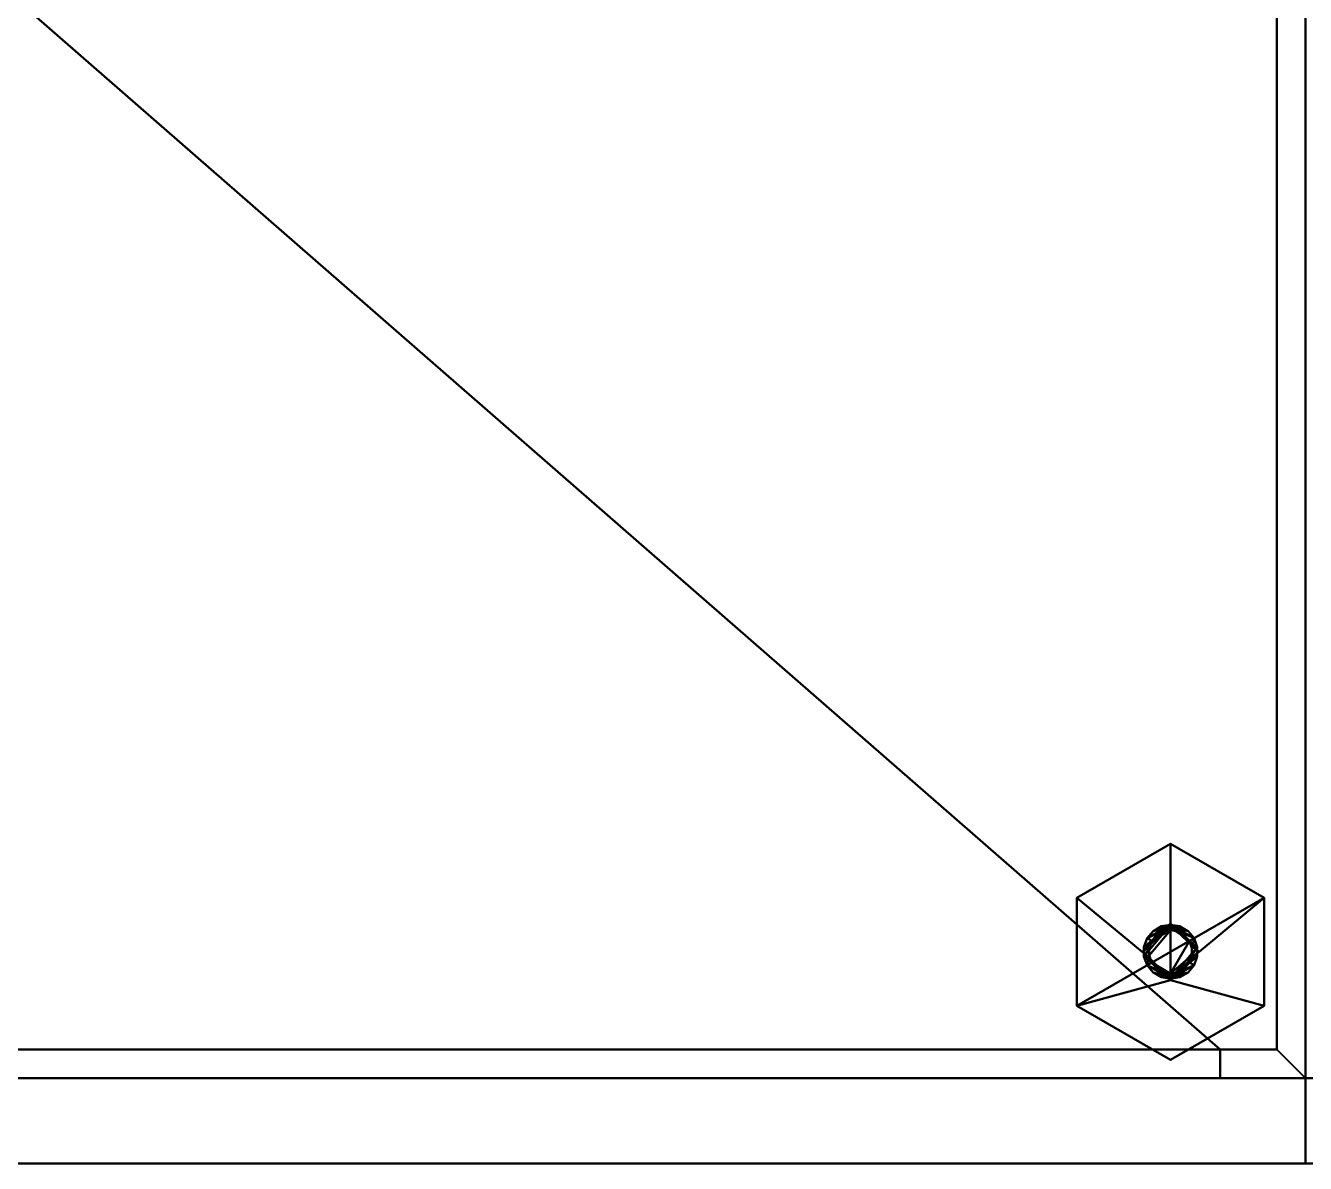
# Model space of a CAD drawing. Header units: millimetres. Extents: x -225 to 2025, y -202 to 200.
# Drawn here: x 1350 to 1575, y -200 to 0 of the extents above; entities that cross this region are included whole.
import ezdxf

# ---------------------------------------------------------------- set-up
doc = ezdxf.new("R2010")
doc.units = ezdxf.units.MM
doc.layers.add('I-FURN-PNLS', color=7, linetype='Continuous', lineweight=40)

msp = doc.modelspace()

# ---------------------------------------------------------------- meshes
at = {"layer": 'I-FURN-PNLS', "color": 7, "true_color": 0xf5f5f3}
mesh = msp.add_polyface(dxfattribs=at)
corners = [(1125, 200, 1799.81), (1125, -185, 1799.81), (1140, -185, 1799.81), (1140, -180, 1799.81), (1130, -180, 1799.81), (1130, 195, 1799.81), (1570, 195, 1799.81), (1570, -180, 1799.81), (1560, -180, 1799.81), (1560, -185, 1799.81), (1575, -185, 1799.81), (1575, 200, 1799.81)]
mesh.append_faces([[corners[k] for k in face] for face in [(4, 1, 2, 3)]], dxfattribs={"vtx0": -1, "color": 7})
mesh.append_faces([[corners[k] for k in face] for face in [(0, 5, 6, 11), (11, 6, 7, 10)]], dxfattribs={"vtx0": -1, "vtx2": -1, "color": 7})
mesh.append_faces([[corners[k] for k in face] for face in [(9, 10, 7, 8)]], dxfattribs={"vtx1": -1, "color": 7})
mesh.append_faces([[corners[k] for k in face] for face in [(4, 5, 0, 1)]], dxfattribs={"vtx1": -1, "vtx3": -1, "color": 7})
mesh = msp.add_polyface(dxfattribs=at)
corners = [(1125, 200, 15), (1575, 200, 15), (1575, -185, 15), (1560, -185, 15), (1560, -180, 15), (1570, -180, 15), (1570, 195, 15), (1130, 195, 15), (1130, -180, 15), (1140, -180, 15), (1140, -185, 15), (1125, -185, 15)]
mesh.append_faces([[corners[k] for k in face] for face in [(5, 2, 3, 4)]], dxfattribs={"vtx0": -1, "color": 7})
mesh.append_faces([[corners[k] for k in face] for face in [(2, 5, 6, 1)]], dxfattribs={"vtx0": -1, "vtx2": -1, "color": 7})
mesh.append_faces([[corners[k] for k in face] for face in [(10, 11, 8, 9)]], dxfattribs={"vtx1": -1, "color": 7})
mesh.append_faces([[corners[k] for k in face] for face in [(7, 8, 11, 0), (6, 7, 0, 1)]], dxfattribs={"vtx1": -1, "vtx3": -1, "color": 7})
mesh = msp.add_polyface(dxfattribs=at)
corners = [(1575, 200, 1799.81), (1575, -185, 1799.81), (1575, -185, 15), (1575, 200, 15)]
mesh.append_faces([[corners[k] for k in face] for face in [(0, 1, 2, 3)]], dxfattribs={"color": 7})
mesh = msp.add_polyface(dxfattribs=at)
corners = [(1570, 195, 35), (1130, 195, 35), (1130, -180, 35), (1140, -180, 35), (1140, -185, 35), (1560, -185, 35), (1560, -180, 35), (1570, -180, 35)]
mesh.append_faces([[corners[k] for k in face] for face in [(5, 6, 3, 4)]], dxfattribs={"vtx1": -1, "color": 7})
mesh.append_faces([[corners[k] for k in face] for face in [(1, 2, 3, 6)]], dxfattribs={"vtx2": -1, "vtx3": -1, "color": 7})
mesh.append_faces([[corners[k] for k in face] for face in [(6, 7, 0, 1)]], dxfattribs={"vtx3": -1, "color": 7})
mesh = msp.add_polyface(dxfattribs=at)
corners = [(1570, 195, 15), (1570, -180, 15), (1560, -180, 15), (1560, -185, 15), (1140, -185, 15), (1140, -180, 15), (1130, -180, 15), (1130, 195, 15)]
mesh.append_faces([[corners[k] for k in face] for face in [(4, 5, 2, 3)]], dxfattribs={"vtx1": -1, "color": 7})
mesh.append_faces([[corners[k] for k in face] for face in [(0, 1, 2, 5)]], dxfattribs={"vtx2": -1, "vtx3": -1, "color": 7})
mesh.append_faces([[corners[k] for k in face] for face in [(5, 6, 7, 0)]], dxfattribs={"vtx3": -1, "color": 7})
mesh = msp.add_polyface(dxfattribs=at)
corners = [(1570, 195, 1799.81), (1130, 195, 1799.81), (1130, -180, 1799.81), (1140, -180, 1799.81), (1140, -185, 1799.81), (1560, -185, 1799.81), (1560, -180, 1799.81), (1570, -180, 1799.81)]
mesh.append_faces([[corners[k] for k in face] for face in [(5, 6, 3, 4)]], dxfattribs={"vtx1": -1, "color": 7})
mesh.append_faces([[corners[k] for k in face] for face in [(1, 2, 3, 6)]], dxfattribs={"vtx2": -1, "vtx3": -1, "color": 7})
mesh.append_faces([[corners[k] for k in face] for face in [(6, 7, 0, 1)]], dxfattribs={"vtx3": -1, "color": 7})
mesh = msp.add_polyface(dxfattribs=at)
corners = [(1570, 195, 1789.81), (1570, -180, 1789.81), (1560, -180, 1789.81), (1560, -185, 1789.81), (1140, -185, 1789.81), (1140, -180, 1789.81), (1130, -180, 1789.81), (1130, 195, 1789.81)]
mesh.append_faces([[corners[k] for k in face] for face in [(4, 5, 2, 3)]], dxfattribs={"vtx1": -1, "color": 7})
mesh.append_faces([[corners[k] for k in face] for face in [(0, 1, 2, 5)]], dxfattribs={"vtx2": -1, "vtx3": -1, "color": 7})
mesh.append_faces([[corners[k] for k in face] for face in [(5, 6, 7, 0)]], dxfattribs={"vtx3": -1, "color": 7})
mesh = msp.add_polyface(dxfattribs=at)
corners = [(1570, 195, 1349.81), (1130, 195, 1349.81), (1130, -180, 1349.81), (1140, -180, 1349.81), (1140, -185, 1349.81), (1560, -185, 1349.81), (1560, -180, 1349.81), (1570, -180, 1349.81)]
mesh.append_faces([[corners[k] for k in face] for face in [(5, 6, 3, 4)]], dxfattribs={"vtx1": -1, "color": 7})
mesh.append_faces([[corners[k] for k in face] for face in [(1, 2, 3, 6)]], dxfattribs={"vtx2": -1, "vtx3": -1, "color": 7})
mesh.append_faces([[corners[k] for k in face] for face in [(6, 7, 0, 1)]], dxfattribs={"vtx3": -1, "color": 7})
mesh = msp.add_polyface(dxfattribs=at)
corners = [(1570, 195, 1339.81), (1570, -180, 1339.81), (1560, -180, 1339.81), (1560, -185, 1339.81), (1140, -185, 1339.81), (1140, -180, 1339.81), (1130, -180, 1339.81), (1130, 195, 1339.81)]
mesh.append_faces([[corners[k] for k in face] for face in [(4, 5, 2, 3)]], dxfattribs={"vtx1": -1, "color": 7})
mesh.append_faces([[corners[k] for k in face] for face in [(0, 1, 2, 5)]], dxfattribs={"vtx2": -1, "vtx3": -1, "color": 7})
mesh.append_faces([[corners[k] for k in face] for face in [(5, 6, 7, 0)]], dxfattribs={"vtx3": -1, "color": 7})
mesh = msp.add_polyface(dxfattribs=at)
corners = [(1570, 195, 899.81), (1130, 195, 899.81), (1130, -180, 899.81), (1140, -180, 899.81), (1140, -185, 899.81), (1560, -185, 899.81), (1560, -180, 899.81), (1570, -180, 899.81)]
mesh.append_faces([[corners[k] for k in face] for face in [(5, 6, 3, 4)]], dxfattribs={"vtx1": -1, "color": 7})
mesh.append_faces([[corners[k] for k in face] for face in [(1, 2, 3, 6)]], dxfattribs={"vtx2": -1, "vtx3": -1, "color": 7})
mesh.append_faces([[corners[k] for k in face] for face in [(6, 7, 0, 1)]], dxfattribs={"vtx3": -1, "color": 7})
mesh = msp.add_polyface(dxfattribs=at)
corners = [(1570, 195, 889.81), (1570, -180, 889.81), (1560, -180, 889.81), (1560, -185, 889.81), (1140, -185, 889.81), (1140, -180, 889.81), (1130, -180, 889.81), (1130, 195, 889.81)]
mesh.append_faces([[corners[k] for k in face] for face in [(4, 5, 2, 3)]], dxfattribs={"vtx1": -1, "color": 7})
mesh.append_faces([[corners[k] for k in face] for face in [(0, 1, 2, 5)]], dxfattribs={"vtx2": -1, "vtx3": -1, "color": 7})
mesh.append_faces([[corners[k] for k in face] for face in [(5, 6, 7, 0)]], dxfattribs={"vtx3": -1, "color": 7})
mesh = msp.add_polyface(dxfattribs=at)
corners = [(1570, 195, 449.81), (1130, 195, 449.81), (1130, -180, 449.81), (1140, -180, 449.81), (1140, -185, 449.81), (1560, -185, 449.81), (1560, -180, 449.81), (1570, -180, 449.81)]
mesh.append_faces([[corners[k] for k in face] for face in [(5, 6, 3, 4)]], dxfattribs={"vtx1": -1, "color": 7})
mesh.append_faces([[corners[k] for k in face] for face in [(1, 2, 3, 6)]], dxfattribs={"vtx2": -1, "vtx3": -1, "color": 7})
mesh.append_faces([[corners[k] for k in face] for face in [(6, 7, 0, 1)]], dxfattribs={"vtx3": -1, "color": 7})
mesh = msp.add_polyface(dxfattribs=at)
corners = [(1570, 195, 439.81), (1570, -180, 439.81), (1560, -180, 439.81), (1560, -185, 439.81), (1140, -185, 439.81), (1140, -180, 439.81), (1130, -180, 439.81), (1130, 195, 439.81)]
mesh.append_faces([[corners[k] for k in face] for face in [(4, 5, 2, 3)]], dxfattribs={"vtx1": -1, "color": 7})
mesh.append_faces([[corners[k] for k in face] for face in [(0, 1, 2, 5)]], dxfattribs={"vtx2": -1, "vtx3": -1, "color": 7})
mesh.append_faces([[corners[k] for k in face] for face in [(5, 6, 7, 0)]], dxfattribs={"vtx3": -1, "color": 7})
mesh = msp.add_polyface(dxfattribs=at)
corners = [(1570, -180, 1799.81), (1570, 195, 1799.81), (1570, 195, 15), (1570, -180, 15)]
mesh.append_faces([[corners[k] for k in face] for face in [(3, 0, 1, 2)]], dxfattribs={"color": 7})
mesh = msp.add_polyface(dxfattribs=at)
corners = [(1570, 195, 35), (1570, -180, 35), (1570, -180, 15), (1570, 195, 15)]
mesh.append_faces([[corners[k] for k in face] for face in [(0, 1, 2, 3)]], dxfattribs={"color": 7})
mesh = msp.add_polyface(dxfattribs=at)
corners = [(1570, 195, 1799.81), (1570, -180, 1799.81), (1570, -180, 1789.81), (1570, 195, 1789.81)]
mesh.append_faces([[corners[k] for k in face] for face in [(0, 1, 2, 3)]], dxfattribs={"color": 7})
mesh = msp.add_polyface(dxfattribs=at)
corners = [(1570, 195, 1349.81), (1570, -180, 1349.81), (1570, -180, 1339.81), (1570, 195, 1339.81)]
mesh.append_faces([[corners[k] for k in face] for face in [(0, 1, 2, 3)]], dxfattribs={"color": 7})
mesh = msp.add_polyface(dxfattribs=at)
corners = [(1570, 195, 899.81), (1570, -180, 899.81), (1570, -180, 889.81), (1570, 195, 889.81)]
mesh.append_faces([[corners[k] for k in face] for face in [(3, 0, 1, 2)]], dxfattribs={"color": 7})
mesh = msp.add_polyface(dxfattribs=at)
corners = [(1570, 195, 449.81), (1570, -180, 449.81), (1570, -180, 439.81), (1570, 195, 439.81)]
mesh.append_faces([[corners[k] for k in face] for face in [(3, 0, 1, 2)]], dxfattribs={"color": 7})
at = {"layer": 'I-FURN-PNLS', "color": 250, "true_color": 0x191919}
mesh = msp.add_polyface(dxfattribs=at)
corners = [(1551.3, -143.8), (1534.84, -153.3), (1534.84, -153.3, 10), (1551.3, -143.8, 10)]
mesh.append_faces([[corners[k] for k in face] for face in [(0, 1, 2, 3)]], dxfattribs={"color": 250})
mesh = msp.add_polyface(dxfattribs=at)
corners = [(1567.75, -153.3, 10), (1551.3, -143.8, 10), (1534.84, -153.3, 10), (1534.84, -172.3, 10), (1551.3, -181.8, 10), (1567.75, -172.3, 10), (1551.3, -157.8, 10), (1556.3, -162.8, 10), (1551.3, -167.8, 10), (1546.3, -162.8, 10)]
mesh.append_faces([[corners[k] for k in face] for face in [(3, 8, 9, 2), (2, 9, 6, 1)]], dxfattribs={"vtx0": -1, "vtx2": -1, "color": 250})
mesh.append_faces([[corners[k] for k in face] for face in [(8, 3, 4, 5)]], dxfattribs={"vtx0": -1, "vtx3": -1, "color": 250})
mesh.append_faces([[corners[k] for k in face] for face in [(7, 8, 5, 0), (0, 1, 6, 7)]], dxfattribs={"vtx1": -1, "vtx3": -1, "color": 250})
mesh = msp.add_polyface(dxfattribs=at)
corners = [(1551.3, -143.8), (1567.75, -153.3), (1567.75, -172.3), (1551.3, -181.8), (1534.84, -172.3), (1534.84, -153.3)]
mesh.append_faces([[corners[k] for k in face] for face in [(2, 3, 4, 1), (5, 0, 1, 4)]], dxfattribs={"vtx2": -1, "color": 250})
mesh = msp.add_polyface(dxfattribs=at)
corners = [(1567.75, -153.3), (1551.3, -143.8), (1551.3, -143.8, 10), (1567.75, -153.3, 10)]
mesh.append_faces([[corners[k] for k in face] for face in [(0, 1, 2, 3)]], dxfattribs={"color": 250})
mesh = msp.add_polyface(dxfattribs=at)
corners = [(1534.84, -153.3), (1534.84, -172.3), (1534.84, -172.3, 10), (1534.84, -153.3, 10)]
mesh.append_faces([[corners[k] for k in face] for face in [(0, 1, 2, 3)]], dxfattribs={"color": 250})
mesh = msp.add_polyface(dxfattribs=at)
corners = [(1567.75, -172.3), (1567.75, -153.3), (1567.75, -153.3, 10), (1567.75, -172.3, 10)]
mesh.append_faces([[corners[k] for k in face] for face in [(1, 2, 3, 0)]], dxfattribs={"color": 250})
mesh = msp.add_polyface(dxfattribs=at)
corners = [(1551.3, -167.8, 15), (1546.3, -162.8, 15), (1551.3, -157.8, 15), (1551.3, -157.8, 13.75), (1551.3, -157.8, 12.5), (1551.3, -157.8, 11.25), (1551.3, -157.8, 10), (1546.3, -162.8, 10), (1551.3, -167.8, 10), (1551.3, -167.8, 11.25), (1551.3, -167.8, 12.5), (1551.3, -167.8, 13.75)]
mesh.append_faces([[corners[k] for k in face] for face in [(1, 10, 11, 0)]], dxfattribs={"vtx0": -1, "color": 250})
mesh.append_faces([[corners[k] for k in face] for face in [(4, 7, 10), (10, 1, 4)]], dxfattribs={"vtx0": -1, "vtx1": -1, "vtx2": -1, "color": 250})
mesh.append_faces([[corners[k] for k in face] for face in [(5, 6, 7, 4)]], dxfattribs={"vtx2": -1, "color": 250})
mesh.append_faces([[corners[k] for k in face] for face in [(7, 8, 9, 10), (1, 2, 3, 4)]], dxfattribs={"vtx3": -1, "color": 250})
mesh = msp.add_polyface(dxfattribs=at)
corners = [(1551.3, -157.8, 15), (1546.3, -162.8, 15), (1551.3, -167.8, 15), (1556.3, -162.8, 15), (1551.3, -167.56, 15), (1546.54, -162.8, 15), (1551.3, -158.04, 15), (1556.06, -162.8, 15)]
mesh.append_faces([[corners[k] for k in face] for face in [(2, 4, 5, 1), (4, 2, 3, 7)]], dxfattribs={"vtx0": -1, "vtx2": -1, "color": 250})
mesh.append_faces([[corners[k] for k in face] for face in [(6, 7, 3, 0), (0, 1, 5, 6)]], dxfattribs={"vtx1": -1, "vtx3": -1, "color": 250})
mesh = msp.add_polyface(dxfattribs=at)
corners = [(1551.3, -167.56, 34.05), (1549.67, -167.27, 34.05), (1548.24, -166.45, 34.05), (1547.17, -165.18, 34.05), (1546.61, -163.62, 34.05), (1546.61, -161.97, 34.05), (1547.18, -160.42, 34.05), (1548.24, -159.15, 34.05), (1549.67, -158.32, 34.05), (1551.3, -158.04, 34.05), (1551.3, -158.04, 29.29), (1551.3, -158.04, 24.53), (1551.3, -158.04, 19.76), (1551.3, -158.04, 15), (1546.54, -162.8, 15), (1551.3, -167.56, 15), (1551.3, -167.56, 19.76), (1551.3, -167.56, 24.53), (1551.3, -167.56, 29.29)]
mesh.append_faces([[corners[k] for k in face] for face in [(3, 18, 2), (18, 3, 17)]], dxfattribs={"vtx0": -1, "vtx1": -1, "color": 250})
mesh.append_faces([[corners[k] for k in face] for face in [(4, 11, 17), (17, 11, 14)]], dxfattribs={"vtx0": -1, "vtx1": -1, "vtx2": -1, "color": 250})
mesh.append_faces([[corners[k] for k in face] for face in [(17, 3, 4), (11, 5, 6), (10, 7, 8), (6, 10, 11), (11, 4, 5)]], dxfattribs={"vtx0": -1, "vtx2": -1, "color": 250})
mesh.append_faces([[corners[k] for k in face] for face in [(1, 2, 18), (6, 7, 10)]], dxfattribs={"vtx1": -1, "vtx2": -1, "color": 250})
mesh.append_faces([[corners[k] for k in face] for face in [(18, 0, 1), (8, 9, 10), (12, 13, 14, 11)]], dxfattribs={"vtx2": -1, "color": 250})
mesh.append_faces([[corners[k] for k in face] for face in [(14, 15, 16, 17)]], dxfattribs={"vtx3": -1, "color": 250})
mesh = msp.add_polyface(dxfattribs=at)
corners = [(1551.3, -166.61, 35), (1549.99, -166.38, 35), (1548.85, -165.72, 35), (1547.99, -164.71, 35), (1547.54, -163.46, 35), (1547.54, -162.14, 35), (1547.99, -160.89, 35), (1548.85, -159.88, 35), (1549.99, -159.21, 35), (1551.3, -158.98, 35), (1551.3, -158.75, 34.76), (1551.3, -158.51, 34.53), (1551.3, -158.27, 34.29), (1551.3, -158.04, 34.05), (1549.67, -158.32, 34.05), (1548.24, -159.15, 34.05), (1547.18, -160.42, 34.05), (1546.61, -161.97, 34.05), (1546.61, -163.62, 34.05), (1547.17, -165.18, 34.05), (1548.24, -166.45, 34.05), (1549.67, -167.27, 34.05), (1551.3, -167.56, 34.05), (1551.3, -167.32, 34.29), (1551.3, -167.09, 34.53), (1551.3, -166.85, 34.76)]
mesh.append_faces([[corners[k] for k in face] for face in [(25, 2, 24), (20, 24, 19), (21, 23, 20), (8, 10, 7), (16, 11, 15), (12, 15, 11)]], dxfattribs={"vtx0": -1, "vtx1": -1, "color": 250})
mesh.append_faces([[corners[k] for k in face] for face in [(24, 3, 19), (6, 11, 16)]], dxfattribs={"vtx0": -1, "vtx1": -1, "vtx2": -1, "color": 250})
mesh.append_faces([[corners[k] for k in face] for face in [(25, 1, 2), (24, 2, 3), (19, 3, 4), (20, 23, 24), (4, 18, 19), (11, 6, 7), (17, 5, 6), (12, 14, 15), (5, 17, 18)]], dxfattribs={"vtx0": -1, "vtx2": -1, "color": 250})
mesh.append_faces([[corners[k] for k in face] for face in [(13, 14, 12)]], dxfattribs={"vtx1": -1, "color": 250})
mesh.append_faces([[corners[k] for k in face] for face in [(4, 5, 18), (10, 11, 7), (16, 17, 6)]], dxfattribs={"vtx1": -1, "vtx2": -1, "color": 250})
mesh.append_faces([[corners[k] for k in face] for face in [(25, 0, 1), (21, 22, 23), (8, 9, 10)]], dxfattribs={"vtx2": -1, "color": 250})
mesh = msp.add_polyface(dxfattribs=at)
corners = [(1551.3, -158.98, 35), (1549.99, -159.21, 35), (1548.85, -159.88, 35), (1547.99, -160.89, 35), (1547.54, -162.14, 35), (1547.54, -163.46, 35), (1547.99, -164.71, 35), (1548.85, -165.72, 35), (1549.99, -166.38, 35), (1551.3, -166.61, 35), (1552.61, -166.38, 35), (1553.75, -165.72, 35), (1554.6, -164.71, 35), (1555.06, -163.46, 35), (1555.06, -162.14, 35), (1554.6, -160.89, 35), (1553.75, -159.87, 35), (1552.6, -159.21, 35)]
mesh.append_faces([[corners[k] for k in face] for face in [(0, 9, 15, 17)]], dxfattribs={"vtx0": -1, "vtx1": -1, "vtx2": -1, "color": 250})
mesh.append_faces([[corners[k] for k in face] for face in [(9, 13, 14, 15), (0, 3, 4, 5)]], dxfattribs={"vtx0": -1, "vtx3": -1, "color": 250})
mesh.append_faces([[corners[k] for k in face] for face in [(12, 13, 11), (16, 17, 15)]], dxfattribs={"vtx1": -1, "color": 250})
mesh.append_faces([[corners[k] for k in face] for face in [(5, 6, 9, 0)]], dxfattribs={"vtx1": -1, "vtx2": -1, "vtx3": -1, "color": 250})
mesh.append_faces([[corners[k] for k in face] for face in [(7, 8, 9, 6)]], dxfattribs={"vtx2": -1, "color": 250})
mesh.append_faces([[corners[k] for k in face] for face in [(9, 10, 11, 13)]], dxfattribs={"vtx2": -1, "vtx3": -1, "color": 250})
mesh.append_faces([[corners[k] for k in face] for face in [(0, 1, 2, 3)]], dxfattribs={"vtx3": -1, "color": 250})
mesh = msp.add_polyface(dxfattribs=at)
corners = [(1551.3, -157.8, 10), (1551.3, -157.8, 11.25), (1551.3, -157.8, 12.5), (1551.3, -157.8, 13.75), (1551.3, -157.8, 15), (1556.3, -162.8, 15), (1551.3, -167.8, 15), (1551.3, -167.8, 13.75), (1551.3, -167.8, 12.5), (1551.3, -167.8, 11.25), (1551.3, -167.8, 10), (1556.3, -162.8, 10)]
mesh.append_faces([[corners[k] for k in face] for face in [(8, 2, 5), (2, 8, 11)]], dxfattribs={"vtx0": -1, "vtx1": -1, "vtx2": -1, "color": 250})
mesh.append_faces([[corners[k] for k in face] for face in [(1, 2, 11, 0), (7, 8, 5, 6)]], dxfattribs={"vtx1": -1, "color": 250})
mesh.append_faces([[corners[k] for k in face] for face in [(3, 4, 5, 2), (9, 10, 11, 8)]], dxfattribs={"vtx2": -1, "color": 250})
mesh = msp.add_polyface(dxfattribs=at)
corners = [(1551.3, -158.04, 15), (1551.3, -158.04, 19.76), (1551.3, -158.04, 24.53), (1551.3, -158.04, 29.29), (1551.3, -158.04, 34.05), (1552.93, -158.32, 34.05), (1554.36, -159.15, 34.05), (1555.42, -160.42, 34.05), (1555.99, -161.97, 34.05), (1555.99, -163.63, 34.05), (1555.42, -165.18, 34.05), (1554.36, -166.45, 34.05), (1552.93, -167.27, 34.05), (1551.3, -167.56, 34.05), (1551.3, -167.56, 29.29), (1551.3, -167.56, 24.53), (1551.3, -167.56, 19.76), (1551.3, -167.56, 15), (1556.06, -162.8, 15)]
mesh.append_faces([[corners[k] for k in face] for face in [(14, 12, 13)]], dxfattribs={"vtx0": -1, "color": 250})
mesh.append_faces([[corners[k] for k in face] for face in [(15, 10, 14)]], dxfattribs={"vtx0": -1, "vtx1": -1, "color": 250})
mesh.append_faces([[corners[k] for k in face] for face in [(15, 2, 8), (15, 18, 2)]], dxfattribs={"vtx0": -1, "vtx1": -1, "vtx2": -1, "color": 250})
mesh.append_faces([[corners[k] for k in face] for face in [(3, 5, 6), (3, 6, 7), (2, 7, 8), (15, 9, 10), (14, 11, 12), (15, 8, 9)]], dxfattribs={"vtx0": -1, "vtx2": -1, "color": 250})
mesh.append_faces([[corners[k] for k in face] for face in [(4, 5, 3), (1, 2, 18, 0)]], dxfattribs={"vtx1": -1, "color": 250})
mesh.append_faces([[corners[k] for k in face] for face in [(2, 3, 7), (10, 11, 14)]], dxfattribs={"vtx1": -1, "vtx2": -1, "color": 250})
mesh.append_faces([[corners[k] for k in face] for face in [(16, 17, 18, 15)]], dxfattribs={"vtx2": -1, "color": 250})
mesh = msp.add_polyface(dxfattribs=at)
corners = [(1551.3, -158.04, 34.05), (1551.3, -158.27, 34.29), (1551.3, -158.51, 34.53), (1551.3, -158.75, 34.76), (1551.3, -158.98, 35), (1552.6, -159.21, 35), (1553.75, -159.87, 35), (1554.6, -160.89, 35), (1555.06, -162.14, 35), (1555.06, -163.46, 35), (1554.6, -164.71, 35), (1553.75, -165.72, 35), (1552.61, -166.38, 35), (1551.3, -166.61, 35), (1551.3, -166.85, 34.76), (1551.3, -167.09, 34.53), (1551.3, -167.32, 34.29), (1551.3, -167.56, 34.05), (1552.93, -167.27, 34.05), (1554.36, -166.45, 34.05), (1555.42, -165.18, 34.05), (1555.99, -163.63, 34.05), (1555.99, -161.97, 34.05), (1555.42, -160.42, 34.05), (1554.36, -159.15, 34.05), (1552.93, -158.32, 34.05)]
mesh.append_faces([[corners[k] for k in face] for face in [(3, 6, 2), (25, 1, 24), (12, 14, 11), (20, 15, 19), (16, 19, 15)]], dxfattribs={"vtx0": -1, "vtx1": -1, "color": 250})
mesh.append_faces([[corners[k] for k in face] for face in [(23, 2, 7), (10, 15, 20)]], dxfattribs={"vtx0": -1, "vtx1": -1, "vtx2": -1, "color": 250})
mesh.append_faces([[corners[k] for k in face] for face in [(3, 5, 6), (2, 6, 7), (23, 7, 8), (8, 22, 23), (15, 10, 11), (21, 9, 10), (16, 18, 19), (9, 21, 22)]], dxfattribs={"vtx0": -1, "vtx2": -1, "color": 250})
mesh.append_faces([[corners[k] for k in face] for face in [(4, 5, 3), (0, 1, 25), (17, 18, 16)]], dxfattribs={"vtx1": -1, "color": 250})
mesh.append_faces([[corners[k] for k in face] for face in [(1, 2, 24), (23, 24, 2), (8, 9, 22), (14, 15, 11), (20, 21, 10)]], dxfattribs={"vtx1": -1, "vtx2": -1, "color": 250})
mesh.append_faces([[corners[k] for k in face] for face in [(12, 13, 14)]], dxfattribs={"vtx2": -1, "color": 250})
mesh = msp.add_polyface(dxfattribs=at)
corners = [(1534.84, -172.3), (1551.3, -181.8), (1551.3, -181.8, 10), (1534.84, -172.3, 10)]
mesh.append_faces([[corners[k] for k in face] for face in [(0, 1, 2, 3)]], dxfattribs={"color": 250})
mesh = msp.add_polyface(dxfattribs=at)
corners = [(1551.3, -181.8), (1567.75, -172.3), (1567.75, -172.3, 10), (1551.3, -181.8, 10)]
mesh.append_faces([[corners[k] for k in face] for face in [(0, 1, 2, 3)]], dxfattribs={"color": 250})
at = {"layer": 'I-FURN-PNLS', "color": 7, "true_color": 0xf5f5f3}
mesh = msp.add_polyface(dxfattribs=at)
corners = [(1560, -180, 1799.81), (1570, -180, 1799.81), (1570, -180, 15), (1560, -180, 15)]
mesh.append_faces([[corners[k] for k in face] for face in [(3, 0, 1, 2)]], dxfattribs={"color": 7})
mesh = msp.add_polyface(dxfattribs=at)
corners = [(1560, -185, 1799.81), (1560, -180, 1799.81), (1560, -180, 15), (1560, -185, 15)]
mesh.append_faces([[corners[k] for k in face] for face in [(0, 1, 2, 3)]], dxfattribs={"color": 7})
mesh = msp.add_polyface(dxfattribs=at)
corners = [(1560, -180, 35), (1560, -185, 35), (1560, -185, 15), (1560, -180, 15)]
mesh.append_faces([[corners[k] for k in face] for face in [(0, 1, 2, 3)]], dxfattribs={"color": 7})
mesh = msp.add_polyface(dxfattribs=at)
corners = [(1570, -180, 35), (1560, -180, 35), (1560, -180, 15), (1570, -180, 15)]
mesh.append_faces([[corners[k] for k in face] for face in [(0, 1, 2, 3)]], dxfattribs={"color": 7})
mesh = msp.add_polyface(dxfattribs=at)
corners = [(1560, -180, 1799.81), (1560, -185, 1799.81), (1560, -185, 1789.81), (1560, -180, 1789.81)]
mesh.append_faces([[corners[k] for k in face] for face in [(3, 0, 1, 2)]], dxfattribs={"color": 7})
mesh = msp.add_polyface(dxfattribs=at)
corners = [(1570, -180, 1799.81), (1560, -180, 1799.81), (1560, -180, 1789.81), (1570, -180, 1789.81)]
mesh.append_faces([[corners[k] for k in face] for face in [(0, 1, 2, 3)]], dxfattribs={"color": 7})
mesh = msp.add_polyface(dxfattribs=at)
corners = [(1560, -180, 1349.81), (1560, -185, 1349.81), (1560, -185, 1339.81), (1560, -180, 1339.81)]
mesh.append_faces([[corners[k] for k in face] for face in [(3, 0, 1, 2)]], dxfattribs={"color": 7})
mesh = msp.add_polyface(dxfattribs=at)
corners = [(1570, -180, 1349.81), (1560, -180, 1349.81), (1560, -180, 1339.81), (1570, -180, 1339.81)]
mesh.append_faces([[corners[k] for k in face] for face in [(0, 1, 2, 3)]], dxfattribs={"color": 7})
mesh = msp.add_polyface(dxfattribs=at)
corners = [(1560, -180, 899.81), (1560, -185, 899.81), (1560, -185, 889.81), (1560, -180, 889.81)]
mesh.append_faces([[corners[k] for k in face] for face in [(0, 1, 2, 3)]], dxfattribs={"color": 7})
mesh = msp.add_polyface(dxfattribs=at)
corners = [(1570, -180, 899.81), (1560, -180, 899.81), (1560, -180, 889.81), (1570, -180, 889.81)]
mesh.append_faces([[corners[k] for k in face] for face in [(0, 1, 2, 3)]], dxfattribs={"color": 7})
mesh = msp.add_polyface(dxfattribs=at)
corners = [(1560, -180, 449.81), (1560, -185, 449.81), (1560, -185, 439.81), (1560, -180, 439.81)]
mesh.append_faces([[corners[k] for k in face] for face in [(0, 1, 2, 3)]], dxfattribs={"color": 7})
mesh = msp.add_polyface(dxfattribs=at)
corners = [(1570, -180, 449.81), (1560, -180, 449.81), (1560, -180, 439.81), (1570, -180, 439.81)]
mesh.append_faces([[corners[k] for k in face] for face in [(0, 1, 2, 3)]], dxfattribs={"color": 7})
at = {"layer": 'I-FURN-PNLS', "color": 252, "true_color": 0x938b80}
mesh = msp.add_polyface(dxfattribs=at)
corners = [(1575, -185, 449.81), (1125, -185, 449.81), (1125, -200, 449.81), (1575, -200, 449.81)]
mesh.append_faces([[corners[k] for k in face] for face in [(2, 3, 0, 1)]], dxfattribs={"color": 252})
mesh = msp.add_polyface(dxfattribs=at)
corners = [(1575, -185, 15), (1575, -200, 15), (1125, -200, 15), (1125, -185, 15)]
mesh.append_faces([[corners[k] for k in face] for face in [(2, 3, 0, 1)]], dxfattribs={"color": 252})
mesh = msp.add_polyface(dxfattribs=at)
corners = [(1125, -185, 449.81), (1575, -185, 449.81), (1575, -185, 15), (1125, -185, 15)]
mesh.append_faces([[corners[k] for k in face] for face in [(0, 1, 2, 3)]], dxfattribs={"color": 252})
at = {"layer": 'I-FURN-PNLS', "color": 139, "true_color": 0x404a58}
mesh = msp.add_polyface(dxfattribs=at)
corners = [(1575, -185, 899.81), (1125, -185, 899.81), (1125, -200, 899.81), (1575, -200, 899.81)]
mesh.append_faces([[corners[k] for k in face] for face in [(2, 3, 0, 1)]], dxfattribs={"color": 139})
mesh = msp.add_polyface(dxfattribs=at)
corners = [(1575, -185, 454.81), (1575, -200, 454.81), (1125, -200, 454.81), (1125, -185, 454.81)]
mesh.append_faces([[corners[k] for k in face] for face in [(2, 3, 0, 1)]], dxfattribs={"color": 139})
mesh = msp.add_polyface(dxfattribs=at)
corners = [(1125, -185, 899.81), (1575, -185, 899.81), (1575, -185, 454.81), (1125, -185, 454.81)]
mesh.append_faces([[corners[k] for k in face] for face in [(3, 0, 1, 2)]], dxfattribs={"color": 139})
mesh = msp.add_polyface(dxfattribs=at)
corners = [(1575, -185, 1349.81), (1125, -185, 1349.81), (1125, -200, 1349.81), (1575, -200, 1349.81)]
mesh.append_faces([[corners[k] for k in face] for face in [(2, 3, 0, 1)]], dxfattribs={"color": 139})
mesh = msp.add_polyface(dxfattribs=at)
corners = [(1575, -185, 904.81), (1575, -200, 904.81), (1125, -200, 904.81), (1125, -185, 904.81)]
mesh.append_faces([[corners[k] for k in face] for face in [(2, 3, 0, 1)]], dxfattribs={"color": 139})
mesh = msp.add_polyface(dxfattribs=at)
corners = [(1125, -185, 1349.81), (1575, -185, 1349.81), (1575, -185, 904.81), (1125, -185, 904.81)]
mesh.append_faces([[corners[k] for k in face] for face in [(0, 1, 2, 3)]], dxfattribs={"color": 139})
at = {"layer": 'I-FURN-PNLS', "color": 252, "true_color": 0x938b80}
mesh = msp.add_polyface(dxfattribs=at)
corners = [(1575, -185, 1799.81), (1125, -185, 1799.81), (1125, -200, 1799.81), (1575, -200, 1799.81)]
mesh.append_faces([[corners[k] for k in face] for face in [(2, 3, 0, 1)]], dxfattribs={"color": 252})
mesh = msp.add_polyface(dxfattribs=at)
corners = [(1575, -185, 1354.81), (1575, -200, 1354.81), (1125, -200, 1354.81), (1125, -185, 1354.81)]
mesh.append_faces([[corners[k] for k in face] for face in [(2, 3, 0, 1)]], dxfattribs={"color": 252})
mesh = msp.add_polyface(dxfattribs=at)
corners = [(1125, -185, 1799.81), (1575, -185, 1799.81), (1575, -185, 1354.81), (1125, -185, 1354.81)]
mesh.append_faces([[corners[k] for k in face] for face in [(3, 0, 1, 2)]], dxfattribs={"color": 252})
at = {"layer": 'I-FURN-PNLS', "color": 7, "true_color": 0xf5f5f3}
mesh = msp.add_polyface(dxfattribs=at)
corners = [(1560, -185, 35), (1140, -185, 35), (1140, -185, 15), (1560, -185, 15)]
mesh.append_faces([[corners[k] for k in face] for face in [(0, 1, 2, 3)]], dxfattribs={"color": 7})
mesh = msp.add_polyface(dxfattribs=at)
corners = [(1560, -185, 1799.81), (1140, -185, 1799.81), (1140, -185, 1789.81), (1560, -185, 1789.81)]
mesh.append_faces([[corners[k] for k in face] for face in [(0, 1, 2, 3)]], dxfattribs={"color": 7})
mesh = msp.add_polyface(dxfattribs=at)
corners = [(1560, -185, 1349.81), (1140, -185, 1349.81), (1140, -185, 1339.81), (1560, -185, 1339.81)]
mesh.append_faces([[corners[k] for k in face] for face in [(3, 0, 1, 2)]], dxfattribs={"color": 7})
mesh = msp.add_polyface(dxfattribs=at)
corners = [(1560, -185, 899.81), (1140, -185, 899.81), (1140, -185, 889.81), (1560, -185, 889.81)]
mesh.append_faces([[corners[k] for k in face] for face in [(3, 0, 1, 2)]], dxfattribs={"color": 7})
mesh = msp.add_polyface(dxfattribs=at)
corners = [(1560, -185, 449.81), (1140, -185, 449.81), (1140, -185, 439.81), (1560, -185, 439.81)]
mesh.append_faces([[corners[k] for k in face] for face in [(3, 0, 1, 2)]], dxfattribs={"color": 7})
mesh = msp.add_polyface(dxfattribs=at)
corners = [(1575, -185, 1799.81), (1560, -185, 1799.81), (1560, -185, 15), (1575, -185, 15)]
mesh.append_faces([[corners[k] for k in face] for face in [(0, 1, 2, 3)]], dxfattribs={"color": 7})
at = {"layer": 'I-FURN-PNLS', "color": 252, "true_color": 0x938b80}
mesh = msp.add_polyface(dxfattribs=at)
corners = [(2025, -185, 899.81), (1575, -185, 899.81), (1575, -200, 899.81), (2025, -200, 899.81)]
mesh.append_faces([[corners[k] for k in face] for face in [(2, 3, 0, 1)]], dxfattribs={"color": 252})
mesh = msp.add_polyface(dxfattribs=at)
corners = [(2025, -185, 454.81), (2025, -200, 454.81), (1575, -200, 454.81), (1575, -185, 454.81)]
mesh.append_faces([[corners[k] for k in face] for face in [(2, 3, 0, 1)]], dxfattribs={"color": 252})
mesh = msp.add_polyface(dxfattribs=at)
corners = [(1575, -185, 899.81), (2025, -185, 899.81), (2025, -185, 454.81), (1575, -185, 454.81)]
mesh.append_faces([[corners[k] for k in face] for face in [(3, 0, 1, 2)]], dxfattribs={"color": 252})
mesh = msp.add_polyface(dxfattribs=at)
corners = [(1575, -200, 899.81), (1575, -185, 899.81), (1575, -185, 454.81), (1575, -200, 454.81)]
mesh.append_faces([[corners[k] for k in face] for face in [(0, 1, 2, 3)]], dxfattribs={"color": 252})
mesh = msp.add_polyface(dxfattribs=at)
corners = [(1575, -185, 449.81), (1575, -200, 449.81), (1575, -200, 15), (1575, -185, 15)]
mesh.append_faces([[corners[k] for k in face] for face in [(3, 0, 1, 2)]], dxfattribs={"color": 252})
at = {"layer": 'I-FURN-PNLS', "color": 139, "true_color": 0x404a58}
mesh = msp.add_polyface(dxfattribs=at)
corners = [(1575, -185, 899.81), (1575, -200, 899.81), (1575, -200, 454.81), (1575, -185, 454.81)]
mesh.append_faces([[corners[k] for k in face] for face in [(0, 1, 2, 3)]], dxfattribs={"color": 139})
mesh = msp.add_polyface(dxfattribs=at)
corners = [(1575, -185, 1349.81), (1575, -200, 1349.81), (1575, -200, 904.81), (1575, -185, 904.81)]
mesh.append_faces([[corners[k] for k in face] for face in [(0, 1, 2, 3)]], dxfattribs={"color": 139})
at = {"layer": 'I-FURN-PNLS', "color": 252, "true_color": 0x938b80}
mesh = msp.add_polyface(dxfattribs=at)
corners = [(1575, -200, 449.81), (1125, -200, 449.81), (1125, -200, 15), (1575, -200, 15)]
mesh.append_faces([[corners[k] for k in face] for face in [(0, 1, 2, 3)]], dxfattribs={"color": 252})
at = {"layer": 'I-FURN-PNLS', "color": 139, "true_color": 0x404a58}
mesh = msp.add_polyface(dxfattribs=at)
corners = [(1575, -200, 899.81), (1125, -200, 899.81), (1125, -200, 454.81), (1575, -200, 454.81)]
mesh.append_faces([[corners[k] for k in face] for face in [(3, 0, 1, 2)]], dxfattribs={"color": 139})
mesh = msp.add_polyface(dxfattribs=at)
corners = [(1575, -200, 1349.81), (1125, -200, 1349.81), (1125, -200, 904.81), (1575, -200, 904.81)]
mesh.append_faces([[corners[k] for k in face] for face in [(0, 1, 2, 3)]], dxfattribs={"color": 139})
at = {"layer": 'I-FURN-PNLS', "color": 252, "true_color": 0x938b80}
mesh = msp.add_polyface(dxfattribs=at)
corners = [(1575, -200, 1799.81), (1125, -200, 1799.81), (1125, -200, 1354.81), (1575, -200, 1354.81)]
mesh.append_faces([[corners[k] for k in face] for face in [(3, 0, 1, 2)]], dxfattribs={"color": 252})
mesh = msp.add_polyface(dxfattribs=at)
corners = [(2025, -200, 899.81), (1575, -200, 899.81), (1575, -200, 454.81), (2025, -200, 454.81)]
mesh.append_faces([[corners[k] for k in face] for face in [(3, 0, 1, 2)]], dxfattribs={"color": 252})

doc.saveas('drawing.dxf')
